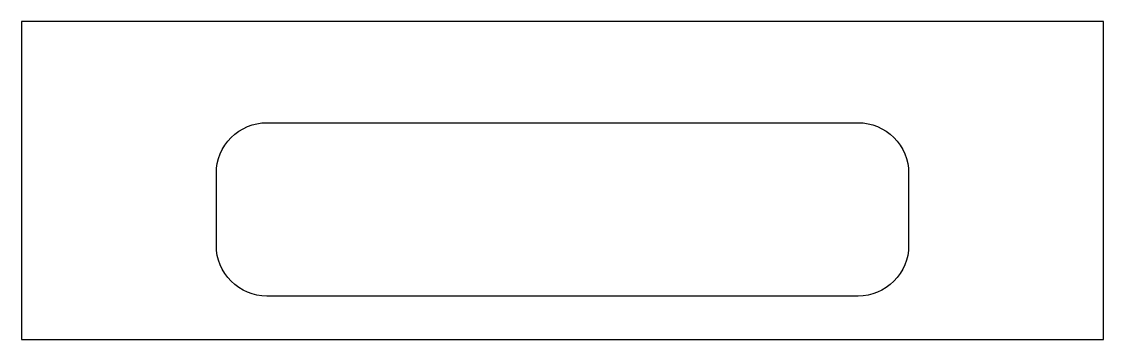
# Model space of a CAD drawing. Header units: millimetres. Extents: x 106 to 181, y 0 to 22.
import ezdxf

# ---------------------------------------------------------------- set-up
doc = ezdxf.new("R2010")
doc.units = ezdxf.units.MM
doc.layers.get('0').update_dxf_attribs({"linetype": 'CONTINUOUS'})

msp = doc.modelspace()

# ---------------------------------------------------------------- linework, layer by layer
msp.add_lwpolyline([(106, 22), (106, 0), (181, 0), (181, 22)], close=True)
msp.add_lwpolyline([(119.5, 6.5), (119.5, 11.5, -0.414214), (123, 15), (164, 15, -0.414214), (167.5, 11.5), (167.5, 6.5, -0.414214), (164, 3), (123, 3, -0.414214)], format="xyb", close=True)

doc.saveas('drawing.dxf')
